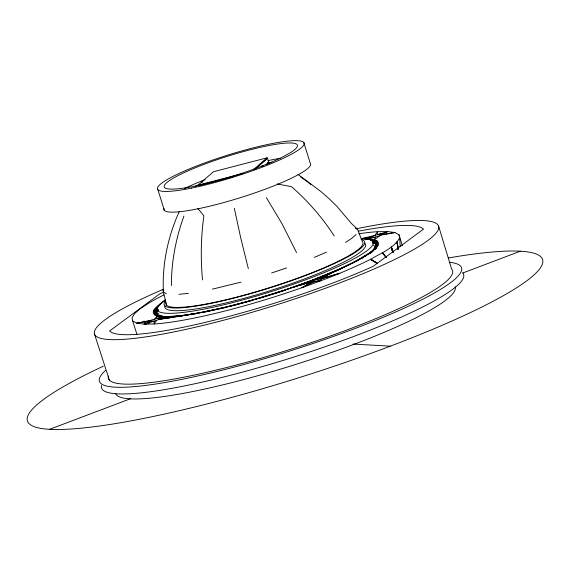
<?xml version="1.0" encoding="UTF-8"?>
<svg xmlns="http://www.w3.org/2000/svg" width="570" height="570" viewBox="0 0 570 570"><rect width="100%" height="100%" fill="white"/><g stroke="black" fill="none" stroke-linecap="round" stroke-linejoin="round"><path stroke-width="0.85" d="M148.977 323.318L149.012 320.646M148.67 323.04L148.742 320.404M166.362 293.685L163.426 292.146C161.994 264.608 167.872 236.5 179.365 211.377M372.709 242.656L375.238 243.219L376.364 248.171C376.115 245.962 373.778 242.136 376.87 240.861L377.91 245.299L369.83 253.515L377.91 245.299M370.735 240.383L375.851 241.523L376.884 245.919L376.257 247.572L370.97 252.916M316.2 279.542L312.118 281.202L312.36 280.191L318.26 278.88L328.028 274.013L320.397 278.459L341.943 268L312.581 280.127L284.387 290.294C314.013 279.728 344.344 269.574 370.792 252.161L371.312 251.954A117.855 17.421 -17.4 0 0 374.312 239.778L375.352 237.042A5.793 0.855 -17.4 0 0 380.789 235.061L387.721 231.548L394.917 232.546L398.943 234.655L402.37 245.599M183.946 216.03C178.909 229.924 175.246 244.323 173.202 258.965A178.752 164.06 -87.2 0 0 171.399 285.556M255.467 299.62L255.189 299.236C223.746 308.769 191.449 314.754 158.966 319.364A5.793 0.855 -17.4 0 1 150.188 321.758A5.793 0.855 -17.4 0 1 154.598 319.15L156.33 318.63L157.37 315.901A117.855 17.421 -17.4 0 1 165.727 300.119M159.379 316.735L160.22 315.367L159.422 316.663M262.001 166.226L262.563 165.314L262.905 166.419M310.892 281.794L295.98 286.19L312.581 280.127L310.821 282.1L295.98 286.19A117.855 17.421 -17.4 0 1 226.468 306.966L255.31 299.357L283.554 290.55M163.918 294.932A140.249 20.727 -17.4 0 0 149.205 302.841L140.327 308.641L134.541 313.685L131.991 317.846L132.739 321.017L136.757 323.133L143.961 324.131L154.164 323.981A140.249 20.727 -17.4 0 0 301.708 287.772C325.171 279.421 348.434 270.387 370.728 259.25C380.846 253.123 393.542 248.584 399.684 237.833L398.943 234.655M156.707 320.262L154.164 323.981L154.128 321.067L143.961 324.131L150.409 320.882L136.757 323.133L152.169 320.034M154.598 319.15L157.37 315.901L163.419 316.735L171.99 316.614L182.877 315.538M158.403 310.023L156.707 311.954L157.726 316.3L156.451 311.398L154.983 310.351L153.772 310.379L154.812 314.818L163.419 316.735L179.97 315.923L200.405 312.752M153.772 310.379L161.816 302.834M157.954 307.358L154.983 310.351L156.016 314.747L157.477 315.752L163.006 317.298M157.334 308.783L155.56 310.572L156.586 314.946M157.826 309.147L156.059 310.928L157.085 315.288L165.542 317.177L170.651 316.934M157.726 316.3L156.451 311.398L158.218 309.617M157.883 310.764L156.707 311.954L156.451 311.398M159.799 316.77L160.975 315.588M336.87 270.358L357.525 260.376L371.312 251.954L363.852 256.828L353.984 262.221L320.397 278.459M199.55 184.545L198.21 185.706L198.039 185.143L213.401 171.748L267.081 157.812L267.259 158.382L255.239 168.863M201.552 182.792L202.892 181.63M253.728 169.461L267.081 157.812M255.282 168.955L267.537 158.268L268.897 162.607L266.967 164.295M267.024 164.474L268.954 162.785L267.059 164.609M356.172 234.534L351.954 238.21L345.484 242.442M370.35 252.51L370.792 252.161M267.544 163.768L268.954 162.785L267.237 163.234L268.954 162.785L267.494 163.768M197.398 313.486L180.441 316.115L163.975 316.614L158.966 319.364L195.802 313.536M357.525 260.376L356.435 261.274L370.023 252.973L377.354 245.542L376.314 241.124L367.75 239.215L371.262 237.099L361.337 238.78M361.558 258.573L363.062 257.654M364.565 256.728L366.824 255.353M311.704 282.221L301.708 287.772L313.593 281.929L321.459 280.568L321.744 278.83L339.841 273.294L321.651 278.445M267.323 163.426L268.897 162.607L267.401 163.369M195.781 186.169L200.156 184.146M338.267 269.988L355.644 261.651M255.189 299.236L284.409 290.13M314.405 257.355L326.482 252.132M312.36 280.191L337.497 269.981L337.148 270.102M332.595 272.417L312.125 280.746L292.567 287.7M334.234 271.748L336.685 270.75M318.651 278.545L325.997 275.552M318.708 279.079L323.596 277.091M462.897 272.945L520.367 251.206M49.633 429.317L130.423 398.751M300.404 285.37L309.61 282.093M307.187 283.518L310.522 282.328M308.171 283.789L311.505 282.606A115.496 17.072 -17.4 0 1 306.76 284.401M271.569 272.987L286.61 267.914M267.309 163.305L268.954 162.785M257.946 298.844L283.596 290.857M226.953 306.974L200.512 312.673L226.696 306.888M364.793 239.101L368.256 238.937L375.352 237.042M156.33 318.63L163.419 316.735M230.651 306.282L233.215 305.598M234.933 305.135L252.04 300.54M198.039 185.143L243.198 173.423M199.065 185.485L232.296 176.857M198.795 185.592L230.579 177.341M241.039 282.114L212.411 289.14M179.479 315.88L179.008 316.001L200.875 312.567M361.387 238.652L374.967 235.417L377.518 231.691L387.721 231.548L377.554 234.612L377.518 231.691A140.249 20.727 -17.4 0 0 358.858 233.771M202.493 312.645L226.376 307.394M159.564 319.079L171.99 316.614L160.412 318.573A5.793 0.855 -17.4 0 0 157.163 318.416M154.812 314.818L164.538 316.642L166.162 318.181M268.819 162.927L271.918 162.443M160.37 303.724L160.94 303.66L154.377 310.287L155.411 314.704L165.072 316.834L177.876 316.236M179.044 294.312L188.485 293.379M361.401 239.037L368.256 238.937L374.312 239.778L380.789 235.061L394.917 232.546L381.273 234.79A5.793 0.855 -17.4 0 0 378.922 234.27A5.793 0.855 -17.4 0 0 371.376 237.02A5.793 0.855 -17.4 0 0 374.519 237.255M352.987 344.059L390.329 346.168M163.975 316.614L164.538 316.642M372.737 242.834L375.238 243.219M277.198 183.96L291.462 186.675C307.964 201.011 322.435 217.662 334.262 236.051M368.256 238.937L376.87 240.861M372.103 241.274L375.502 242.029L376.528 246.411M372.751 242.043L375.295 242.613L376.314 246.974M372.816 243.255L375.345 243.825M157.477 315.752L165.913 317.632M373.806 248.997L375.502 249.418M355.288 228.036L357.49 229.19L362.335 241.523A103.177 15.247 -17.4 0 1 267.907 288.178A103.177 15.247 -17.4 0 1 165.948 302.72M377.54 263.44L370.728 259.25L377.276 263.611M377.44 263.518L370.728 259.25L377.354 263.575M300.305 176.7L305.313 180.177M306.026 180.669L310.835 184.438M298.024 174.406L320.739 191.399L329.111 198.702L337.055 206.511L351.355 223.404L357.49 229.19M385.719 257.02L382.477 252.838L386.432 257.505M197.868 208.513L203.889 215.845C200.925 237.056 200.533 258.602 202.528 279.927M382.477 252.838L386.261 257.519M266.389 197.69L282.05 223.789L296.55 252.631M145.663 322.649L146.291 324.294M392.645 252.175L391.355 247.038L393.222 251.983M392.673 252.033L391.355 247.038L393.129 251.919M144.844 321.594L145.692 324.017M392.766 252.097L391.355 247.038L393.043 251.89M392.823 251.997L391.355 247.038L393.022 252.09M144.509 321.281L145.343 323.81M94.485 334.02L109.347 380.069M391.355 247.038L392.951 252.125M303.732 142.386L310.215 163.077A76.843 11.357 -17.4 0 1 239.892 197.819A76.843 11.357 -17.4 0 1 163.953 208.656M157.883 189.703L164.359 210.394M132.739 321.017L136.957 334.483M438.594 226.105L451.611 269.033A180.32 26.655 -17.4 0 1 286.582 350.571A180.32 26.655 -17.4 0 1 108.393 375.986M144.003 321.045L144.495 322.706M248.335 268.691L240.654 237.576L234.334 208.371M162.885 289.831L166.497 305.057M397.832 248.926L397.133 241.994L398.145 248.926L397.133 241.994L397.753 249.054M397.924 249.054L397.133 241.994L398.059 248.955M397.133 241.994L397.995 248.99M399.684 237.833L400.211 246.667M149.269 320.397L149.283 323.033M361.109 239.364A105.058 15.525 -17.4 0 1 269.546 287.957A105.058 15.525 -17.4 0 1 165.485 300.817M365.042 243.561A105.158 15.547 -17.4 0 1 268.805 291.113A105.158 15.547 -17.4 0 1 164.887 305.933M361.957 238.538A113.138 16.722 -17.4 0 1 269.411 292.154A113.138 16.722 -17.4 0 1 165.101 299.984M373.528 245.1A113.138 16.722 -17.4 0 1 371.213 252.823M169.924 317.782A113.138 16.722 -17.4 0 1 168.107 317.718M163.569 317.184A113.138 16.722 -17.4 0 1 158.567 313.293M184.495 188.563A69.768 10.31 -17.4 0 1 205.171 179.607M267.986 160.633A69.768 10.31 -17.4 0 1 280.198 158.332M163.455 292.211A165.336 24.439 -17.4 0 0 159.771 293.871L109.625 330.963A165.336 24.439 -17.4 0 0 211.306 320.924A165.336 24.439 -17.4 0 0 373.307 266.254L423.446 229.154A165.336 24.439 -17.4 0 0 358.252 231.185M449.944 262.3A189.746 28.044 -17.4 0 1 289.275 351.184A189.746 28.044 -17.4 0 1 105.578 370.343M356.136 228.827A180.32 26.655 -17.4 0 1 401.102 256.315A180.32 26.655 -17.4 0 1 142.821 337.319A180.32 26.655 -17.4 0 1 163.341 289.289M455.131 286.781A177.961 26.306 -17.4 0 1 294.056 364.964A177.961 26.306 -17.4 0 1 115.582 393.464M462.648 272.802A189.746 28.044 -17.4 0 1 288.99 358.601A189.746 28.044 -17.4 0 1 101.481 385.349M372.837 242.763A115.496 17.072 -17.4 0 1 376.25 248.392M326.724 276.628A115.496 17.072 -17.4 0 1 321.273 278.837M162.464 317.825A115.496 17.072 -17.4 0 1 160.234 317.362M158.588 316.778A115.496 17.072 -17.4 0 1 157.776 310.329M311.135 281.587A5.793 0.855 -17.4 0 1 319.984 278.523A5.793 0.855 -17.4 0 1 318.879 280.326A5.793 0.855 -17.4 0 1 310.821 282.1M448.526 257.946A269.938 39.9 -17.4 0 1 478.693 308.584A269.938 39.9 -17.4 0 1 108.286 424.728A269.938 39.9 -17.4 0 1 103.341 366.182M195.026 186.098A69.768 10.31 -17.4 0 0 297.39 146.148A69.768 10.31 -17.4 0 0 199.999 165.899A69.768 10.31 -17.4 0 0 195.026 186.098M191.399 188.129A76.843 11.357 -17.4 0 0 304.138 144.125A76.843 11.357 -17.4 0 0 196.878 165.884A76.843 11.357 -17.4 0 0 191.399 188.129"/></g></svg>
